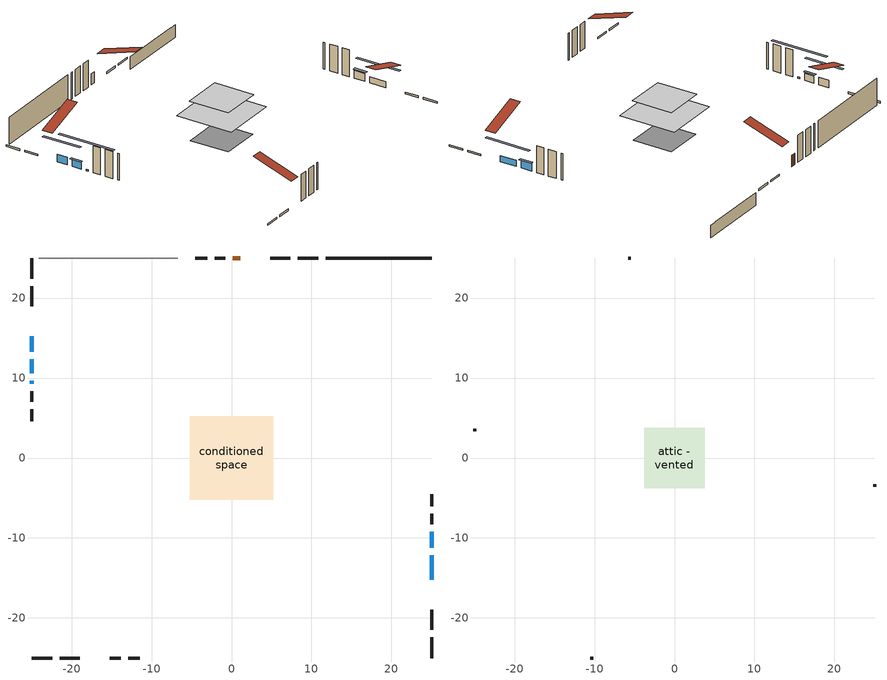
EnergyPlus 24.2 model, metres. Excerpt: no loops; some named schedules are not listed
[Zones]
conditioned space
 floor adiabatic (AdiabaticFloorConstruction): -5.19,-5.19 -5.19,5.19 5.19,5.19 5.19,-5.19 z2.9
 floor foundation (Slab1 construction): -3.63,-3.63 -3.63,3.63 3.63,3.63 3.63,-3.63 z-1.83
 wall outside (RimJoist1 construction): 10.87,25.01 8.26,25.01 / -25.01,-25.01 -22.39,-25.01 / -25.01,25.01 -25.01,22.39 / 25.01,-25.01 25.01,-22.39 z0.46:0.76
 wall outside (RimJoist2 construction): 7.33,25.01 4.85,25.01 / -21.46,-25.01 -18.99,-25.01 / -25.01,21.46 -25.01,18.99 / 25.01,-21.46 25.01,-18.99 z0.46:0.76
 wall outside (AdiabaticWallConstruction 1): 1.06,25.01 0.17,25.01 z0.46:2.49
 wall outside (AdiabaticWallConstruction): 25.01,-15.2 25.01,-12.14 z0.46:1.55; -25.01,15.2 -25.01,13.29 z0.46:1.82; 25.01,-11.22 25.01,-9.22 z0.46:1.89; -25.01,12.37 -25.01,10.6 z0.46:1.72; -25.01,9.68 -25.01,9.3 z0.46:0.73
 wall outside (Wall1 construction): -0.75,25.01 -2.1,25.01 / -15.2,-25.01 -13.85,-25.01 / -25.01,8.37 -25.01,7.02 / 25.01,-8.29 25.01,-6.94 z0.46:5.34
 wall outside (Wall2 construction): -3.03,25.01 -4.51,25.01 / -12.92,-25.01 -11.44,-25.01 / -25.01,6.1 -25.01,4.61 / 25.01,-6.01 25.01,-4.53 z0.46:5.34
 wall foundation (FoundationWall1 construction): 11.8,25.01,-1.83 11.8,25.01,0.46 23.69,25.01,0.46 23.69,25.01,0.38 25.01,25.01,0.38 25.01,25.01,-1.83
 wall adiabatic (Wall4 construction): -6.69,25.01 -24.08,25.01 z0.46:5.34
 window (WindowConstruction): 25.01,-15.2 25.01,-12.15 z0.46:1.55
 window (WindowConstruction 1): -25.01,15.2 -25.01,13.29 z0.46:1.82
 window (WindowConstruction 2): 25.01,-11.22 25.01,-9.22 z0.46:1.89
 window (WindowConstruction 3): -25.01,12.37 -25.01,10.6 z0.46:1.72
 window (WindowConstruction 4): -25.01,9.67 -25.01,9.3 z0.46:0.73
 door (Door): 1.06,25.01 0.18,25.01 z0.46:2.49
 ceiling adiabatic (AdiabaticFloorConstruction): 5.19,-5.19 5.19,5.19 -5.19,5.19 -5.19,-5.19 z2.9
attic - vented
 floor to conditioned space (Floor1 construction Reversed): -3.76,-3.76 -3.76,3.76 3.76,3.76 3.76,-3.76 z5.34
 wall outside (Wall3 construction): -5.44,25.01 -5.76,25.01 / -10.51,-25.01 -10.19,-25.01 / -25.01,3.68 -25.01,3.36 / 25.01,-3.6 25.01,-3.28 z0.46:5.34
 roof outside (Roof1 construction): 1.99,25.01,5.34 1.99,17.68,7.78 3.92,17.68,7.78 3.92,25.01,5.34; -16.13,-25.01,5.34 -16.13,-17.68,7.78 -18.06,-17.68,7.78 -18.06,-25.01,5.34; -25.01,16.13,5.34 -17.68,16.13,7.78 -17.68,18.06,7.78 -25.01,18.06,5.34; 25.01,-16.13,5.34 17.68,-16.13,7.78 17.68,-18.06,7.78 25.01,-18.06,5.34
shading: 25.01,-9.51 25.01,-17.84 25.42,-17.84 25.42,-9.51 z4.19; -25.01,10.66 -25.01,17.84 -25.42,17.84 -25.42,10.66 z4.46; 25.01,-9.02 25.01,-11.42 25.42,-11.42 25.42,-9.02 z2.09; -25.01,10.4 -25.01,12.57 -25.42,12.57 -25.42,10.4 z1.92; -25.01,4.22 -25.01,14.76 -25.42,14.76 -25.42,4.22 z5.81
[Building]
Building 1: Terrain=Suburbs
[Site:Location]
Edmonton Intl AP_AB: Latitude {deg}=53.31; Longitude {deg}=-113.58; Time Zone {hr}=-7; Elevation {m}=723; Keep Site Location Information=Yes
[Site:GroundTemperature:Shallow]
-1.56185, -3.61833, -3.78302, -2.80711, 1.11059, 5.01004, 8.39065, 10.5322, 10.7141, 8.97234, 5.67794, 1.89811
[Site:WaterMainsTemperature]
Calculation Method=Schedule; Temperature Schedule=mains temperature schedule
[Material] Roughness=Rough; Thermal Absorptance=0.9
Name | Thickness {m} | Conductivity {W/m-K} | Density {kg/m3} | Specific Heat {J/kg-K} | Solar Absorptance | Visible Absorptance
asphalt or fiberglass shingles | 0.00635 | 0.162714 | 1121.4 | 1465.45 | 0.84 | 0.84
ceiling loosefill ins | 0.0846667 | 0.0480833 | 16.02 | 1046.75 | 0.7 | 0.7
ceiling stud and cavity | 0.1397 | 0.0874721 | 65.682 | 1177.47 | 0.7 | 0.7
concrete 4.0 in. | 0.1016 | 1.803125 | 2242.8 | 837.4 | 0.7 | 0.7
concrete 8.0 in. | 0.2032 | 1.803125 | 2242.8 | 837.4 | 0.7 | 0.7
door material | 0.04445 | 0.053851 | 512.64 | 1214.23 | 0.7 | 0.7
floor covering | 0.0127 | 0.0433444 | 54.468 | 1339.84 | 0.6 | 0.6
floor rigid ins; wall rigid ins | 0.512978 | 0.029427 | 32.04 | 1214.23 | 0.7 | 0.7
floor stud and cavity | 0.1397 | 1.75129 | 37.0049 | 1207.88 | 0.7 | 0.7
furniture material conditioned space 1 | 0.1524 | 0.115458 | 640.8 | 1214.23 | 0.6 | 0.6
gypsum board | 0.0127 | 0.160291 | 801 | 837.4 | 0.6 | 0.6
osb sheathing 0.5 in. | 0.0127 | 0.115458 | 512.64 | 1214.23 | 0.7 | 0.7
osb sheathing 0.5 in. 1 | 0.0127 | 0.115458 | 512.64 | 1214.23 | 0.4 | 0.4
osb sheathing 0.75 in. | 0.01905 | 0.115458 | 512.64 | 1214.23 | 0.7 | 0.7
osb sheathing 2.0 in. | 0.0508 | 0.115458 | 512.64 | 1214.23 | 0.7 | 0.7
rim joist rigid ins | 0.051816 | 0.029427 | 32.04 | 1214.23 | 0.7 | 0.7
rim joist stud and cavity | 0.0508 | 0.0453203 | 125.044 | 1163.47 | 0.6 | 0.6
rim joist stud and cavity 1 | 0.0508 | 0.0405436 | 125.044 | 1163.47 | 0.6 | 0.6
wall stud and cavity | 0.1397 | 0.0957038 | 139.0536 | 1170.24 | 0.7 | 0.7
wall stud and cavity 1 | 0.1397 | 0.0979488 | 139.0536 | 1170.24 | 0.7 | 0.7
wall stud and cavity 2 | 0.0889 | 6.1454 | 50.32683 | 1063.81 | 0.6 | 0.6
wall stud and cavity 3 | 0.1397 | 0.0860928 | 139.0536 | 1170.24 | 0.7 | 0.7
wall stud and cavity 4 | 0.0889 | 0.380278 | 52.3479 | 1209.89 | 0.7 | 0.7
wall stud and cavity 5 | 0.0889 | 0.391764 | 83.0341 | 1211.67 | 0.7 | 0.7
wood siding | 0.0254 | 0.102417 | 544.68 | 1172.36 | 0.4 | 0.4
wood siding 1 | 0.00254 | 0.102417 | 544.68 | 1172.36 | 0.4 | 0.4
wood siding 2; wood siding 3; wood siding 4 | 0.0254 | 0.102417 | 544.68 | 1172.36 | 0.7 | 0.7
[WindowMaterial:SimpleGlazingSystem]
Name | U-Factor {W/m2-K} | Solar Heat Gain Coefficient
WindowMaterial | 2.43132 | 0.63
WindowMaterial 1 | 2.39214 | 0.64
WindowMaterial 2 | 2.38476 | 0.65
WindowMaterial 3 | 2.404633 | 0.64
WindowMaterial 4 | 3.07577 | 0.43
[Construction]
AdiabaticFloorConstruction: floor stud and cavity, floor rigid ins, osb sheathing 0.75 in., floor covering
AdiabaticWallConstruction: wood siding 3, wall rigid ins, wall stud and cavity 4, gypsum board
AdiabaticWallConstruction 1: wood siding 4, wall rigid ins, wall stud and cavity 4, gypsum board
Door: door material
Floor1 construction Reversed: gypsum board, ceiling stud and cavity, ceiling loosefill ins
FoundationWall1 construction: concrete 8.0 in.
furniture construction conditioned space 1: furniture material conditioned space 1
PartitionWallConstruction: gypsum board, wall stud and cavity 5, gypsum board
RimJoist1 construction: wood siding 2, osb sheathing 2.0 in., rim joist stud and cavity
RimJoist2 construction: wood siding 2, rim joist rigid ins, osb sheathing 2.0 in., rim joist stud and cavity 1
Roof1 construction: asphalt or fiberglass shingles
Slab1 construction: concrete 4.0 in.
Wall1 construction: wood siding, osb sheathing 0.5 in., wall stud and cavity, gypsum board
Wall2 construction: wood siding, osb sheathing 0.5 in., wall stud and cavity 1, gypsum board
Wall3 construction: wood siding 1, wall stud and cavity 2
Wall4 construction: osb sheathing 0.5 in. 1, wall stud and cavity 3, gypsum board
WindowConstruction: WindowMaterial
WindowConstruction 1: WindowMaterial 1
WindowConstruction 2: WindowMaterial 2
WindowConstruction 3: WindowMaterial 3
WindowConstruction 4: WindowMaterial 4
[Zone] Multiplier=1; Part of Total Floor Area=Yes
Name | Volume {m3}
attic - vented | 22.3951
conditioned space | 401.3
[Space]
Name | Zone | Volume {m3}
attic - vented 1 | attic - vented | 22.3951
conditioned space 1 | conditioned space | 401.3
[ZoneInfiltration:EffectiveLeakageArea]
infil attic - vented 1: Zone or Space=attic - vented 1; Schedule=Always On Discrete; Effective Air Leakage Area {cm2}=1965.91; Stack Coefficient=0.000508856; Wind Coefficient=1.52411e-05
[ZoneMixing]
whole house fan mix: Zone or Space=attic - vented; Schedule=Always On Continuous; Design Flow Rate Calculation Method=Flow/Zone; Design Flow Rate {m3/s}=0; Source Zone or Space=conditioned space
[SurfaceProperty:ExposedFoundationPerimeter]
Slab1: Exposed Perimeter Calculation Method=TotalExposedPerimeter; Total Exposed Perimeter {m}=13.207
[InternalMass] Zone or ZoneList=conditioned space; Space or SpaceList=conditioned space 1
Name | Construction | Surface Area {m2}
furniture mass conditioned space 1 | furniture construction conditioned space 1 | 64.2001
partition wall mass | PartitionWallConstruction | 160.5
[Lights]
interior lighting: Zone or ZoneList or Space or SpaceList=conditioned space 1; Schedule=interior lighting schedule; Design Level Calculation Method=LightingLevel; Lighting Level {W}=343.2; Return Air Fraction=0; Fraction Radiant=0.6; Fraction Visible=0.2; Fraction Replaceable=1
[People]
occupants: Zone or ZoneList or Space or SpaceList=conditioned space 1; Number of People Schedule=occupants schedule; Number of People Calculation Method=People; Number of People=3; Fraction Radiant=0.314171; Sensible Heat Fraction=0.56303; Activity Level Schedule=occupants activity schedule; Carbon Dioxide Generation Rate {m3/s-W}=0; Enable ASHRAE 55 Comfort Warnings=No; Mean Radiant Temperature Calculation Type=EnclosureAveraged
[ElectricEquipment] Zone or ZoneList or Space or SpaceList=conditioned space 1; Design Level Calculation Method=EquipmentLevel
Name | Schedule | Design Level {W} | Fraction Latent | Fraction Radiant | Fraction Lost
clothes dryer | clothes dryer schedule | 140.772 | 0.015 | 0.081 | 0.85
clothes washer | clothes washer schedule | 32.1985 | 0.03 | 0.162 | 0.7
cooking range | cooking range schedule | 208.969 | 0.08 | 0.432 | 0.2
dishwasher | dishwasher schedule | 66.8632 | 0.3 | 0.18 | 0.4
fridge | fridge schedule | 72.9452 | 0 | 0.6 | 0
mech vent house fan | mech vent house fan schedule | 10 | 0 | 0 | 1
mech vent house fan cfis | mech vent house fan cfis schedule | 0 | 0 | 0 | 0
misc plug loads | misc plug loads schedule | 494.7 | 0.045 | 0.513 | 0.1
whole house fan | Always On Discrete | 0 | 0 | 0 | 1
[OtherEquipment] Zone or ZoneList or Space or SpaceList=conditioned space 1; Design Level Calculation Method=EquipmentLevel
Name | Fuel Type | Schedule | Design Level {W} | Fraction Latent | Fraction Radiant | Fraction Lost
clothes dryer 1 | Electricity | clothes dryer schedule | 0 | 0.015 | 0.081 | 0.85
cooking range 1 | Electricity | cooking range schedule | 0 | 0.08 | 0.432 | 0.2
general water use latent | None | general water use schedule | 59.3978 | 1 | 0 | 0
general water use sensible | None | general water use schedule | -58.539 | 0 | 0.6 | 0
mech vent house fan latent load | None | Always On Discrete | 0 | 1 | 0 | 0
mech vent house fan sensible load | None | Always On Discrete | 0 | 0 | 0 | 0
water heater energy adjustment1 | NaturalGas | Always On Discrete | 0.01 | 0 | 0 | 1
[ZoneInfiltration:DesignFlowRate] Zone or ZoneList or Space or SpaceList=conditioned space 1; Schedule=Always On Discrete; Design Flow Rate Calculation Method=Flow/Zone; Design Flow Rate {m3/s}=0
infil flow; natural vent flow; whole house fan flow
[AvailabilityManager:Scheduled]
furnace airloop Availability Manager: Schedule=Always On Discrete
[Foundation:Kiva]
Foundation Kiva 1: Initial Indoor Air Temperature {C}=21; Wall Height Above Grade {m}=0.460004; Wall Depth Below Slab {m}=0.2032
[Foundation:Kiva:Settings]
Soil Conductivity {W/m-K}=0.849921; Soil Density {kg/m3}=1842.3; Soil Specific Heat {J/kg-K}=418.7; Ground Solar Absorptivity=0.9; Ground Thermal Absorptivity=0.9; Ground Surface Roughness {m}=0.03; Far-Field Width {m}=40; Deep-Ground Boundary Condition=ZeroFlux; Deep-Ground Depth {m}=40; Minimum Cell Dimension {m}=0.2; Maximum Cell Growth Coefficient=3; Simulation Timestep=Timestep
[Exterior:Lights]
exterior lighting: Schedule=exterior lighting schedule; Design Level {W}=75.6
[EnergyManagementSystem:GlobalVariable]
furnace_airloop_Fan_RTF
infil_program_Qfan
infil_program_Qinf
natural_vent_program_Qnv
natural_vent_program_Qwhf
[EnergyManagementSystem:Sensor]
Name | Output:Variable or Output:Meter Index Key | Output:Variable or Output:Meter
airflow_gain | infil flow | Infiltration Sensible Heat Gain Energy
airflow_gain_1 | natural vent flow | Infiltration Sensible Heat Gain Energy
airflow_gain_2 | whole house fan flow | Infiltration Sensible Heat Gain Energy
airflow_loss | infil flow | Infiltration Sensible Heat Loss Energy
airflow_loss_1 | natural vent flow | Infiltration Sensible Heat Loss Energy
airflow_loss_2 | whole house fan flow | Infiltration Sensible Heat Loss Energy
clg_load_cond |  | Cooling:EnergyTransfer:Zone:CONDITIONED SPACE
clg_sp_s; clg_sp_s_1 | cooling setpoint | Schedule Value
clothes_dryer_exhaust_0_sch_s | clothes dryer exhaust 0 schedule | Schedule Value
cool_season | cooling season schedule | Schedule Value
htg_load_cond |  | Heating:EnergyTransfer:Zone:CONDITIONED SPACE
htg_sp_s; htg_sp_s_1 | heating setpoint | Schedule Value
ig_ee_conv | clothes dryer | Electric Equipment Convective Heating Energy
ig_ee_conv_2 | cooking range | Electric Equipment Convective Heating Energy
ig_ee_conv_4 | fridge | Electric Equipment Convective Heating Energy
ig_ee_conv_5 | misc plug loads | Electric Equipment Convective Heating Energy
ig_ee_conv_6 | whole house fan | Electric Equipment Convective Heating Energy
ig_ee_rad | clothes dryer | Electric Equipment Radiant Heating Energy
ig_ee_rad_2 | cooking range | Electric Equipment Radiant Heating Energy
ig_ee_rad_4 | fridge | Electric Equipment Radiant Heating Energy
ig_ee_rad_5 | misc plug loads | Electric Equipment Radiant Heating Energy
ig_ee_rad_6 | whole house fan | Electric Equipment Radiant Heating Energy
ig_lgt_conv | interior lighting | Lights Convective Heating Energy
ig_lgt_rad | interior lighting | Lights Radiant Heating Energy
ig_lgt_vis | interior lighting | Lights Visible Radiation Heating Energy
ig_oe_conv | clothes dryer 1 | Other Equipment Convective Heating Energy
ig_oe_conv_1 | cooking range 1 | Other Equipment Convective Heating Energy
ig_oe_conv_2 | general water use latent | Other Equipment Convective Heating Energy
ig_oe_conv_3 | general water use sensible | Other Equipment Convective Heating Energy
ig_oe_conv_4 | water heater energy adjustment1 | Other Equipment Convective Heating Energy
ig_oe_rad | clothes dryer 1 | Other Equipment Radiant Heating Energy
ig_oe_rad_1 | cooking range 1 | Other Equipment Radiant Heating Energy
ig_oe_rad_2 | general water use latent | Other Equipment Radiant Heating Energy
ig_oe_rad_3 | general water use sensible | Other Equipment Radiant Heating Energy
ig_oe_rad_4 | water heater energy adjustment1 | Other Equipment Radiant Heating Energy
ig_ppl_conv | occupants | People Convective Heating Energy
ig_ppl_rad | occupants | People Radiant Heating Energy
im_conv | furniture mass conditioned space 1 | Surface Inside Face Convection Heat Gain Energy
im_conv_1 | partition wall mass | Surface Inside Face Convection Heat Gain Energy
im_ig | furniture mass conditioned space 1 | Surface Inside Face Internal Gains Radiation Heat Gain Energy
im_ig_1 | partition wall mass | Surface Inside Face Internal Gains Radiation Heat Gain Energy
im_lgt | furniture mass conditioned space 1 | Surface Inside Face Lights Radiation Heat Gain Energy
im_lgt_1 | partition wall mass | Surface Inside Face Lights Radiation Heat Gain Energy
im_sol | furniture mass conditioned space 1 | Surface Inside Face Solar Radiation Heat Gain Energy
im_sol_1 | partition wall mass | Surface Inside Face Solar Radiation Heat Gain Energy
im_surf | furniture mass conditioned space 1 | Surface Inside Face Net Surface Thermal Radiation Heat Gain Energy
im_surf_1 | partition wall mass | Surface Inside Face Net Surface Thermal Radiation Heat Gain Energy
mv_conv | mech vent house fan | Electric Equipment Convective Heating Energy
mv_conv_1 | mech vent house fan cfis | Electric Equipment Convective Heating Energy
mv_conv_2 | mech vent house fan latent load | Other Equipment Convective Heating Energy
mv_conv_3 | mech vent house fan sensible load | Other Equipment Convective Heating Energy
mv_rad | mech vent house fan | Electric Equipment Radiant Heating Energy
mv_rad_1 | mech vent house fan cfis | Electric Equipment Radiant Heating Energy
mv_rad_2 | mech vent house fan latent load | Other Equipment Radiant Heating Energy
mv_rad_3 | mech vent house fan sensible load | Other Equipment Radiant Heating Energy
natural_vent_s | natural vent schedule | Schedule Value
out_pb_s |  | Site Outdoor Air Barometric Pressure
out_wt_s |  | Site Outdoor Air Humidity Ratio
site_vw_s |  | Site Wind Speed
ss_back_out | Window1 | Surface Window Shortwave from Zone Back Out Window Heat Transfer Rate
ss_back_out_1 | Window3 | Surface Window Shortwave from Zone Back Out Window Heat Transfer Rate
ss_back_out_2 | Window4 | Surface Window Shortwave from Zone Back Out Window Heat Transfer Rate
ss_back_out_3 | Window5 | Surface Window Shortwave from Zone Back Out Window Heat Transfer Rate
ss_back_out_4 | Window6 | Surface Window Shortwave from Zone Back Out Window Heat Transfer Rate
ss_conv | Door1 | Surface Inside Face Convection Heat Gain Energy
ss_conv_1 | Window1 | Surface Inside Face Convection Heat Gain Energy
ss_conv_2 | Window3 | Surface Inside Face Convection Heat Gain Energy
ss_conv_3 | Window4 | Surface Inside Face Convection Heat Gain Energy
ss_conv_4 | Window5 | Surface Inside Face Convection Heat Gain Energy
ss_conv_5 | Window6 | Surface Inside Face Convection Heat Gain Energy
ss_ig | Door1 | Surface Inside Face Internal Gains Radiation Heat Gain Energy
ss_ig_1 | Window1 | Surface Inside Face Internal Gains Radiation Heat Gain Energy
ss_ig_2 | Window3 | Surface Inside Face Internal Gains Radiation Heat Gain Energy
ss_ig_3 | Window4 | Surface Inside Face Internal Gains Radiation Heat Gain Energy
ss_ig_4 | Window5 | Surface Inside Face Internal Gains Radiation Heat Gain Energy
ss_ig_5 | Window6 | Surface Inside Face Internal Gains Radiation Heat Gain Energy
ss_lgt | Door1 | Surface Inside Face Lights Radiation Heat Gain Energy
ss_sol | Door1 | Surface Inside Face Solar Radiation Heat Gain Energy
ss_surf | Door1 | Surface Inside Face Net Surface Thermal Radiation Heat Gain Energy
ss_surf_1 | Window1 | Surface Inside Face Net Surface Thermal Radiation Heat Gain Energy
ss_surf_2 | Window3 | Surface Inside Face Net Surface Thermal Radiation Heat Gain Energy
ss_surf_3 | Window4 | Surface Inside Face Net Surface Thermal Radiation Heat Gain Energy
ss_surf_4 | Window5 | Surface Inside Face Net Surface Thermal Radiation Heat Gain Energy
ss_surf_5 | Window6 | Surface Inside Face Net Surface Thermal Radiation Heat Gain Energy
ss_trans_in | Window1 | Surface Window Transmitted Solar Radiation Rate
ss_trans_in_1 | Window3 | Surface Window Transmitted Solar Radiation Rate
ss_trans_in_2 | Window4 | Surface Window Transmitted Solar Radiation Rate
ss_trans_in_3 | Window5 | Surface Window Transmitted Solar Radiation Rate
ss_trans_in_4 | Window6 | Surface Window Transmitted Solar Radiation Rate
ss_trans_out | Window1 | Surface Inside Face Initial Transmitted Diffuse Transmitted Out Window Solar Radiation Rate
ss_trans_out_1 | Window3 | Surface Inside Face Initial Transmitted Diffuse Transmitted Out Window Solar Radiation Rate
ss_trans_out_2 | Window4 | Surface Inside Face Initial Transmitted Diffuse Transmitted Out Window Solar Radiation Rate
ss_trans_out_3 | Window5 | Surface Inside Face Initial Transmitted Diffuse Transmitted Out Window Solar Radiation Rate
ss_trans_out_4 | Window6 | Surface Inside Face Initial Transmitted Diffuse Transmitted Out Window Solar Radiation Rate
s_conv | Floor1 | Surface Inside Face Convection Heat Gain Energy
s_conv_1 | FoundationWall1 | Surface Inside Face Convection Heat Gain Energy
s_conv_10 | RimJoist2:270 | Surface Inside Face Convection Heat Gain Energy
s_conv_11 | RimJoist2:90 | Surface Inside Face Convection Heat Gain Energy
s_conv_12 | Slab1 | Surface Inside Face Convection Heat Gain Energy
s_conv_13 | Wall1:0 | Surface Inside Face Convection Heat Gain Energy
s_conv_14 | Wall1:180 | Surface Inside Face Convection Heat Gain Energy
s_conv_15 | Wall1:270 | Surface Inside Face Convection Heat Gain Energy
s_conv_16 | Wall1:90 | Surface Inside Face Convection Heat Gain Energy
s_conv_17 | Wall2:0 | Surface Inside Face Convection Heat Gain Energy
s_conv_18 | Wall2:180 | Surface Inside Face Convection Heat Gain Energy
s_conv_19 | Wall2:270 | Surface Inside Face Convection Heat Gain Energy
s_conv_2 | inferred conditioned ceiling | Surface Inside Face Convection Heat Gain Energy
s_conv_20 | Wall2:90 | Surface Inside Face Convection Heat Gain Energy
s_conv_21 | Wall4 | Surface Inside Face Convection Heat Gain Energy
s_conv_3 | inferred conditioned floor | Surface Inside Face Convection Heat Gain Energy
s_conv_4 | RimJoist1:0 | Surface Inside Face Convection Heat Gain Energy
s_conv_5 | RimJoist1:180 | Surface Inside Face Convection Heat Gain Energy
s_conv_6 | RimJoist1:270 | Surface Inside Face Convection Heat Gain Energy
s_conv_7 | RimJoist1:90 | Surface Inside Face Convection Heat Gain Energy
s_conv_8 | RimJoist2:0 | Surface Inside Face Convection Heat Gain Energy
s_conv_9 | RimJoist2:180 | Surface Inside Face Convection Heat Gain Energy
s_ig | Floor1 | Surface Inside Face Internal Gains Radiation Heat Gain Energy
s_ig_1 | FoundationWall1 | Surface Inside Face Internal Gains Radiation Heat Gain Energy
s_ig_10 | RimJoist2:270 | Surface Inside Face Internal Gains Radiation Heat Gain Energy
s_ig_11 | RimJoist2:90 | Surface Inside Face Internal Gains Radiation Heat Gain Energy
s_ig_12 | Slab1 | Surface Inside Face Internal Gains Radiation Heat Gain Energy
s_ig_13 | Wall1:0 | Surface Inside Face Internal Gains Radiation Heat Gain Energy
s_ig_14 | Wall1:180 | Surface Inside Face Internal Gains Radiation Heat Gain Energy
s_ig_15 | Wall1:270 | Surface Inside Face Internal Gains Radiation Heat Gain Energy
s_ig_16 | Wall1:90 | Surface Inside Face Internal Gains Radiation Heat Gain Energy
s_ig_17 | Wall2:0 | Surface Inside Face Internal Gains Radiation Heat Gain Energy
s_ig_18 | Wall2:180 | Surface Inside Face Internal Gains Radiation Heat Gain Energy
s_ig_19 | Wall2:270 | Surface Inside Face Internal Gains Radiation Heat Gain Energy
s_ig_2 | inferred conditioned ceiling | Surface Inside Face Internal Gains Radiation Heat Gain Energy
s_ig_20 | Wall2:90 | Surface Inside Face Internal Gains Radiation Heat Gain Energy
s_ig_21 | Wall4 | Surface Inside Face Internal Gains Radiation Heat Gain Energy
s_ig_3 | inferred conditioned floor | Surface Inside Face Internal Gains Radiation Heat Gain Energy
s_ig_4 | RimJoist1:0 | Surface Inside Face Internal Gains Radiation Heat Gain Energy
s_ig_5 | RimJoist1:180 | Surface Inside Face Internal Gains Radiation Heat Gain Energy
s_ig_6 | RimJoist1:270 | Surface Inside Face Internal Gains Radiation Heat Gain Energy
s_ig_7 | RimJoist1:90 | Surface Inside Face Internal Gains Radiation Heat Gain Energy
s_ig_8 | RimJoist2:0 | Surface Inside Face Internal Gains Radiation Heat Gain Energy
s_ig_9 | RimJoist2:180 | Surface Inside Face Internal Gains Radiation Heat Gain Energy
s_lgt | Floor1 | Surface Inside Face Lights Radiation Heat Gain Energy
s_lgt_1 | FoundationWall1 | Surface Inside Face Lights Radiation Heat Gain Energy
s_lgt_10 | RimJoist2:270 | Surface Inside Face Lights Radiation Heat Gain Energy
s_lgt_11 | RimJoist2:90 | Surface Inside Face Lights Radiation Heat Gain Energy
s_lgt_12 | Slab1 | Surface Inside Face Lights Radiation Heat Gain Energy
s_lgt_13 | Wall1:0 | Surface Inside Face Lights Radiation Heat Gain Energy
s_lgt_14 | Wall1:180 | Surface Inside Face Lights Radiation Heat Gain Energy
s_lgt_15 | Wall1:270 | Surface Inside Face Lights Radiation Heat Gain Energy
s_lgt_16 | Wall1:90 | Surface Inside Face Lights Radiation Heat Gain Energy
s_lgt_17 | Wall2:0 | Surface Inside Face Lights Radiation Heat Gain Energy
s_lgt_18 | Wall2:180 | Surface Inside Face Lights Radiation Heat Gain Energy
s_lgt_19 | Wall2:270 | Surface Inside Face Lights Radiation Heat Gain Energy
s_lgt_2 | inferred conditioned ceiling | Surface Inside Face Lights Radiation Heat Gain Energy
s_lgt_20 | Wall2:90 | Surface Inside Face Lights Radiation Heat Gain Energy
s_lgt_21 | Wall4 | Surface Inside Face Lights Radiation Heat Gain Energy
s_lgt_3 | inferred conditioned floor | Surface Inside Face Lights Radiation Heat Gain Energy
s_lgt_4 | RimJoist1:0 | Surface Inside Face Lights Radiation Heat Gain Energy
s_lgt_5 | RimJoist1:180 | Surface Inside Face Lights Radiation Heat Gain Energy
s_lgt_6 | RimJoist1:270 | Surface Inside Face Lights Radiation Heat Gain Energy
s_lgt_7 | RimJoist1:90 | Surface Inside Face Lights Radiation Heat Gain Energy
s_lgt_8 | RimJoist2:0 | Surface Inside Face Lights Radiation Heat Gain Energy
s_lgt_9 | RimJoist2:180 | Surface Inside Face Lights Radiation Heat Gain Energy
s_sol | Floor1 | Surface Inside Face Solar Radiation Heat Gain Energy
s_sol_1 | FoundationWall1 | Surface Inside Face Solar Radiation Heat Gain Energy
s_sol_10 | RimJoist2:270 | Surface Inside Face Solar Radiation Heat Gain Energy
s_sol_11 | RimJoist2:90 | Surface Inside Face Solar Radiation Heat Gain Energy
s_sol_12 | Slab1 | Surface Inside Face Solar Radiation Heat Gain Energy
s_sol_13 | Wall1:0 | Surface Inside Face Solar Radiation Heat Gain Energy
s_sol_14 | Wall1:180 | Surface Inside Face Solar Radiation Heat Gain Energy
s_sol_15 | Wall1:270 | Surface Inside Face Solar Radiation Heat Gain Energy
s_sol_16 | Wall1:90 | Surface Inside Face Solar Radiation Heat Gain Energy
